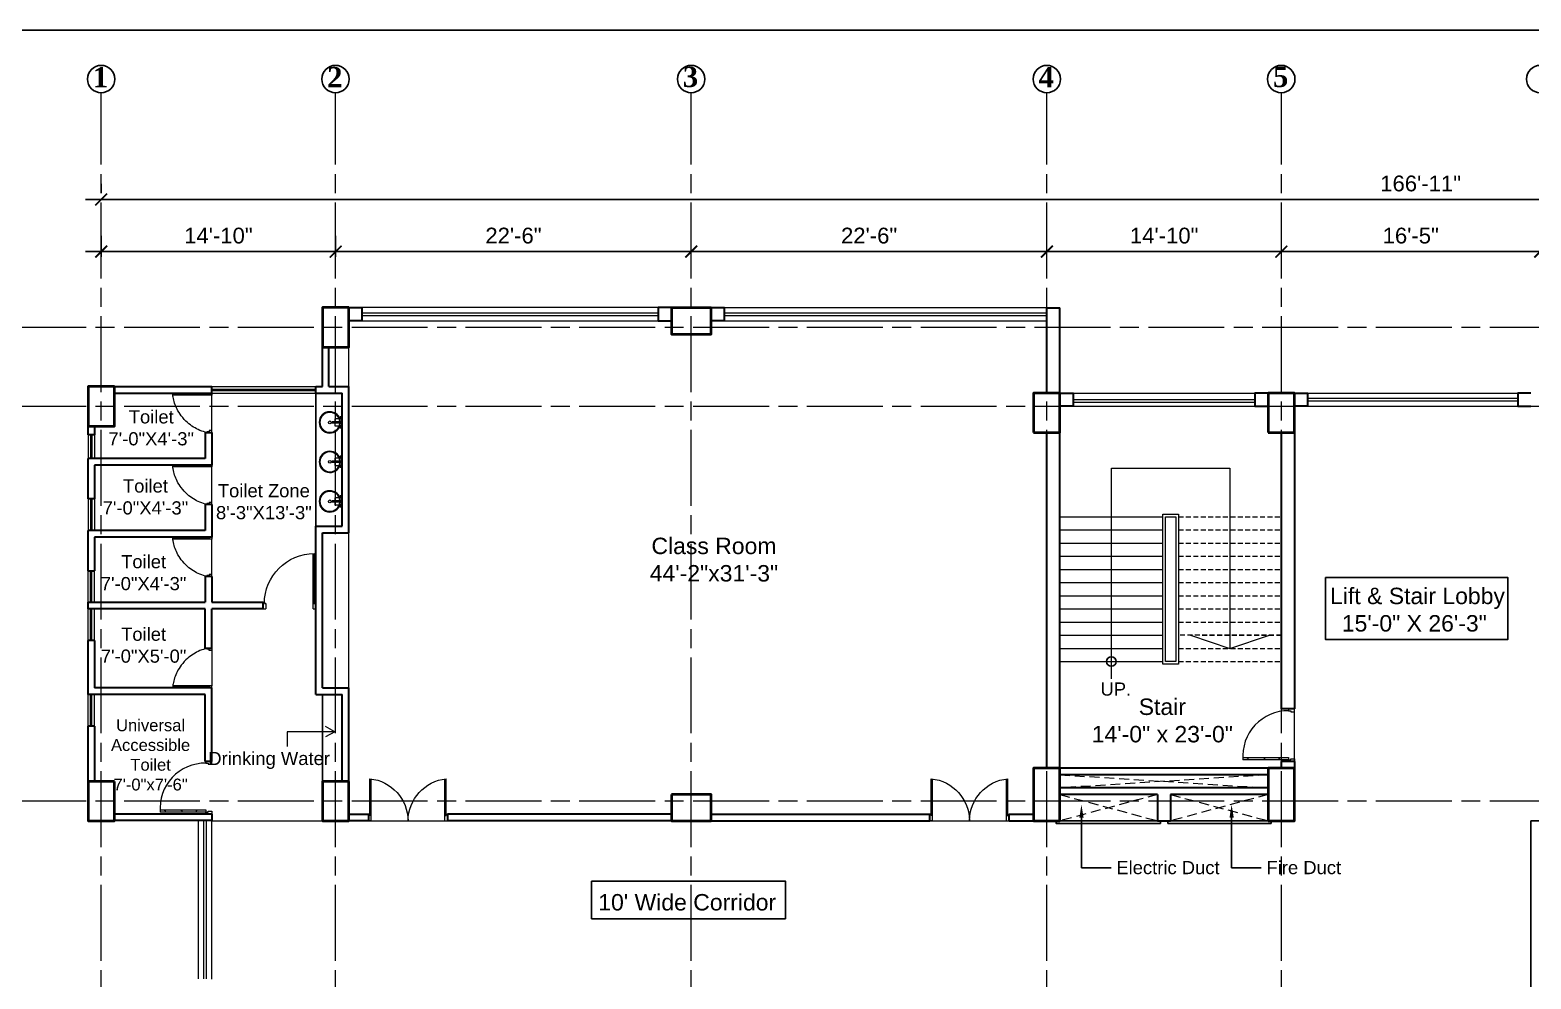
# Model space of a CAD drawing. Header units: inches. Extents: x -12 to 20935469, y -1604 to 24729220.
# Drawn here: x 20904267 to 20905407, y 24715172 to 24715893 of the extents above; entities that cross this region are included whole.
import ezdxf
from ezdxf import colors
from ezdxf.entities.mleader import LeaderData, LeaderLine
from ezdxf.math import Vec2, Vec3

# ---------------------------------------------------------------- set-up
doc = ezdxf.new("R2010")
doc.units = ezdxf.units.IN
doc.header["$LTSCALE"] = 0.03
doc.header["$MEASUREMENT"] = 0
doc.header["$PDMODE"] = 32
doc.header["$PDSIZE"] = 15
doc.linetypes.add('ACAD_ISO08W100', pattern=[36, 24, -3, 6, -3])
doc.linetypes.add('DASHED2', pattern=[0.375, 0.25, -0.125])
for name, color, linetype, lineweight in [('column', 1, 'Continuous', 40), ('Dim Line', 252, 'Continuous', 13), ('Door', 7, 'Continuous', 18), ('Dot', 253, 'Continuous', 0), ('Gas', 21, 'Continuous', 5), ('Glass Line', 252, 'Continuous', 9), ('Grid Line', 252, 'Continuous', 18), ('Hatch', 253, 'Continuous', 15), ('Main Wall', 7, 'Continuous', 30), ('RAIL', 23, 'Continuous', 13), ('STAIR', 46, 'Continuous', 15), ('TOILET FIXTURE', 142, 'Continuous', 5), ('wind.', 150, 'Continuous', 20)]:
    doc.layers.add(name, color=color, linetype=linetype, lineweight=lineweight)
doc.layers.add('FUR', color=251, linetype='Continuous')
doc.layers.add('TEXT', color=7, linetype='Continuous')
doc.styles.add('2', font='swisscl.ttf')
doc.styles.add('RomanS', font='arial.ttf', dxfattribs={"height": 12})
doc.styles.get("Standard").update_dxf_attribs({"font": 'timesbd.ttf'})
doc.dimstyles.new('Aec_Arch_I', dxfattribs={"dimscale": 96, "dimtxt": 12, "dimasz": 0.09375, "dimexe": 0.125, "dimexo": 0.125, "dimgap": 0.0625, "dimtad": 1, "dimdec": 0, "dimzin": 3, "dimdsep": 46, "dimlunit": 4, "dimtxsty": 'RomanS', "dimblk1": 'ARCHTICK', "dimblk2": 'ARCHTICK', "dimsah": 1, "dimcen": 0.09375, "dimdle": 0.125, "dimadec": 0, "dimazin": 0, "dimtfac": 0.75, "dimtdec": 0, "dimtmove": 2, "dimatfit": 3, "dimldrblk": 'ARCHTICK', "dimfxl": 1, "dimfrac": 1, "dimtolj": 1, "dimtzin": 0, "dimarcsym": 0})

# ---------------------------------------------------------------- blocks, each defined once
blk = doc.blocks.new('_ArchTick')
at = {"color": 0, "linetype": 'ByBlock', "lineweight": 35, "const_width": 0.15}
blk.add_lwpolyline([(-0.5, -0.5), (0.5, 0.5)], dxfattribs=at)
blk = doc.blocks.new('*D14')
at = {"layer": 'Defpoints', "color": 0, "transparency": 16777216}
for p in [(20831126.3, 24724578.2), (20830948.3, 24724562.3), (20831126.3, 24724562.3)]:
    blk.add_point(p, dxfattribs=at)
at = {"layer": 'Dim Line', "color": 0, "lineweight": -2, "transparency": 16777216}
for p, q in [((20830948.3, 24724574.3), (20830948.3, 24724590.2)), ((20831126.3, 24724574.3), (20831126.3, 24724590.2)), ((20830936.3, 24724578.2), (20831138.3, 24724578.2))]:
    blk.add_line(p, q, dxfattribs=at)
at = {"layer": 'Dim Line', "color": 0, "lineweight": -2, "transparency": 16777216, "xscale": 9, "yscale": 9, "zscale": 9, "rotation": 180}
blk.add_blockref('_ArchTick', (20830948.3, 24724578.2), dxfattribs=at)
at = {"layer": 'Dim Line', "color": 0, "lineweight": -2, "transparency": 16777216, "xscale": 9, "yscale": 9, "zscale": 9}
blk.add_blockref('_ArchTick', (20831126.3, 24724578.2), dxfattribs=at)
at = {"layer": 'Dim Line', "color": 0, "transparency": 16777216, "insert": (20831037.3, 24724590.3), "char_height": 12, "attachment_point": 5, "style": 'RomanS'}
blk.add_mtext('\\A1;14\'-10"', dxfattribs=at)
blk = doc.blocks.new('*D7')
at = {"layer": 'Defpoints', "color": 0, "transparency": 16777216}
for p in [(20831396.3, 24724578.2), (20831396.3, 24724578.2), (20831126.3, 24724562.3)]:
    blk.add_point(p, dxfattribs=at)
at = {"layer": 'Dim Line', "color": 0, "lineweight": -2, "transparency": 16777216}
for p, q in [((20831126.3, 24724574.3), (20831126.3, 24724590.2)), ((20831114.3, 24724578.2), (20831408.3, 24724578.2))]:
    blk.add_line(p, q, dxfattribs=at)
at = {"layer": 'Dim Line', "color": 0, "lineweight": -2, "transparency": 16777216, "xscale": 9, "yscale": 9, "zscale": 9, "rotation": 180}
blk.add_blockref('_ArchTick', (20831126.3, 24724578.2), dxfattribs=at)
at = {"layer": 'Dim Line', "color": 0, "lineweight": -2, "transparency": 16777216, "xscale": 9, "yscale": 9, "zscale": 9}
blk.add_blockref('_ArchTick', (20831396.3, 24724578.2), dxfattribs=at)
at = {"layer": 'Dim Line', "color": 0, "transparency": 16777216, "insert": (20831261.3, 24724590.3), "char_height": 12, "attachment_point": 5, "style": 'RomanS'}
blk.add_mtext('\\A1;22\'-6"', dxfattribs=at)
blk = doc.blocks.new('*D8')
at = {"layer": 'Defpoints', "color": 0, "transparency": 16777216}
for p in [(20831396.3, 24724578.2), (20831666.3, 24724578.2), (20831666.3, 24724578.2)]:
    blk.add_point(p, dxfattribs=at)
at = {"layer": 'Dim Line', "color": 0, "lineweight": -2, "transparency": 16777216}
blk.add_line((20831384.3, 24724578.2), (20831678.3, 24724578.2), dxfattribs=at)
at = {"layer": 'Dim Line', "color": 0, "lineweight": -2, "transparency": 16777216, "xscale": 9, "yscale": 9, "zscale": 9, "rotation": 180}
blk.add_blockref('_ArchTick', (20831396.3, 24724578.2), dxfattribs=at)
at = {"layer": 'Dim Line', "color": 0, "lineweight": -2, "transparency": 16777216, "xscale": 9, "yscale": 9, "zscale": 9}
blk.add_blockref('_ArchTick', (20831666.3, 24724578.2), dxfattribs=at)
at = {"layer": 'Dim Line', "color": 0, "transparency": 16777216, "insert": (20831531.3, 24724590.3), "char_height": 12, "attachment_point": 5, "style": 'RomanS'}
blk.add_mtext('\\A1;22\'-6"', dxfattribs=at)
blk = doc.blocks.new('*D9')
at = {"layer": 'Defpoints', "color": 0, "transparency": 16777216}
for p in [(20831666.3, 24724578.2), (20831844.3, 24724578.2), (20831844.3, 24724578.2)]:
    blk.add_point(p, dxfattribs=at)
at = {"layer": 'Dim Line', "color": 0, "lineweight": -2, "transparency": 16777216}
blk.add_line((20831654.3, 24724578.2), (20831856.3, 24724578.2), dxfattribs=at)
at = {"layer": 'Dim Line', "color": 0, "lineweight": -2, "transparency": 16777216, "xscale": 9, "yscale": 9, "zscale": 9, "rotation": 180}
blk.add_blockref('_ArchTick', (20831666.3, 24724578.2), dxfattribs=at)
at = {"layer": 'Dim Line', "color": 0, "lineweight": -2, "transparency": 16777216, "xscale": 9, "yscale": 9, "zscale": 9}
blk.add_blockref('_ArchTick', (20831844.3, 24724578.2), dxfattribs=at)
at = {"layer": 'Dim Line', "color": 0, "transparency": 16777216, "insert": (20831755.3, 24724590.3), "char_height": 12, "attachment_point": 5, "style": 'RomanS'}
blk.add_mtext('\\A1;14\'-10"', dxfattribs=at)
blk = doc.blocks.new('*D21')
at = {"layer": 'Defpoints', "color": 0, "transparency": 16777216}
for p in [(20831844.3, 24724578.2), (20832040.8, 24724578.2), (20832040.8, 24724578.2)]:
    blk.add_point(p, dxfattribs=at)
at = {"layer": 'Dim Line', "color": 0, "lineweight": -2, "transparency": 16777216}
for p, q in [((20831832.3, 24724578.2), (20832052.8, 24724578.2)), ((20831844.3, 24724566.2), (20831844.3, 24724566.2)), ((20832040.8, 24724566.2), (20832040.8, 24724566.2))]:
    blk.add_line(p, q, dxfattribs=at)
at = {"layer": 'Dim Line', "color": 0, "lineweight": -2, "transparency": 16777216, "xscale": 9, "yscale": 9, "zscale": 9, "rotation": 180}
blk.add_blockref('_ArchTick', (20831844.3, 24724578.2), dxfattribs=at)
at = {"layer": 'Dim Line', "color": 0, "lineweight": -2, "transparency": 16777216, "xscale": 9, "yscale": 9, "zscale": 9}
blk.add_blockref('_ArchTick', (20832040.8, 24724578.2), dxfattribs=at)
at = {"layer": 'Dim Line', "color": 0, "transparency": 16777216, "insert": (20831942.5, 24724590.3), "char_height": 12, "attachment_point": 5, "style": 'RomanS'}
blk.add_mtext('\\A1;16\'-5"', dxfattribs=at)
blk = doc.blocks.new('*D22')
at = {"layer": 'Defpoints', "color": 0, "transparency": 16777216}
for p in [(20832040.8, 24724578.2), (20832166.8, 24724578.2), (20832166.8, 24724578.2)]:
    blk.add_point(p, dxfattribs=at)
at = {"layer": 'Dim Line', "color": 0, "lineweight": -2, "transparency": 16777216}
for p, q in [((20832028.8, 24724578.2), (20832178.8, 24724578.2)), ((20832040.8, 24724566.2), (20832040.8, 24724566.2)), ((20832166.8, 24724566.2), (20832166.8, 24724566.2))]:
    blk.add_line(p, q, dxfattribs=at)
at = {"layer": 'Dim Line', "color": 0, "lineweight": -2, "transparency": 16777216, "xscale": 9, "yscale": 9, "zscale": 9, "rotation": 180}
blk.add_blockref('_ArchTick', (20832040.8, 24724578.2), dxfattribs=at)
at = {"layer": 'Dim Line', "color": 0, "lineweight": -2, "transparency": 16777216, "xscale": 9, "yscale": 9, "zscale": 9}
blk.add_blockref('_ArchTick', (20832166.8, 24724578.2), dxfattribs=at)
at = {"layer": 'Dim Line', "color": 0, "transparency": 16777216, "insert": (20832103.8, 24724590.3), "char_height": 12, "attachment_point": 5, "style": 'RomanS'}
blk.add_mtext('\\A1;10\'-6"', dxfattribs=at)
blk = doc.blocks.new('*D13')
at = {"layer": 'Defpoints', "color": 0, "transparency": 16777216}
for p in [(20832951.8, 24724617.8), (20830948.3, 24724610.7), (20832951.8, 24724610.7)]:
    blk.add_point(p, dxfattribs=at)
at = {"layer": 'Dim Line', "color": 0, "lineweight": -2, "transparency": 16777216}
for p, q in [((20830948.3, 24724622.7), (20830948.3, 24724629.8)), ((20832951.8, 24724622.7), (20832951.8, 24724629.8)), ((20830936.3, 24724617.8), (20832963.8, 24724617.8))]:
    blk.add_line(p, q, dxfattribs=at)
at = {"layer": 'Dim Line', "color": 0, "lineweight": -2, "transparency": 16777216, "xscale": 9, "yscale": 9, "zscale": 9, "rotation": 180}
blk.add_blockref('_ArchTick', (20830948.3, 24724617.8), dxfattribs=at)
at = {"layer": 'Dim Line', "color": 0, "lineweight": -2, "transparency": 16777216, "xscale": 9, "yscale": 9, "zscale": 9}
blk.add_blockref('_ArchTick', (20832951.8, 24724617.8), dxfattribs=at)
at = {"layer": 'Dim Line', "color": 0, "transparency": 16777216, "insert": (20831950, 24724629.9), "char_height": 12, "attachment_point": 5, "style": 'RomanS'}
blk.add_mtext('\\A1;166\'-11"', dxfattribs=at)
blk = doc.blocks.new('A$C36295410')
at = {"layer": 'Door'}
for p, q in [((1, 4), (1, 32)), ((2, 0), (2, 32)), ((58, 0), (58, 32)), ((59, 4), (59, 32)), ((1, 5), (0, 5)), ((2, 4), (1, 4)), ((58, 4), (59, 4)), ((59, 5), (60, 5)), ((2, 0), (0, 0)), ((58, 0), (60, 0))]:
    blk.add_line(p, q, dxfattribs=at)
for centre, start, end in [((-2.5, -0.3), 0.5906, 83.7783), ((62.5, -0.3), 96.2217, 179.4094)]:
    blk.add_arc(centre, 32.5, start, end, dxfattribs=at)
blk = doc.blocks.new('Door_45')
at = {"layer": 'Door'}
for p, q in [((1.5, 5), (1.5, 44)), ((1.5, 40), (2.2, 40)), ((2.2, 40), (2.2, 39.5)), ((2.2, 39.5), (2.7, 39.5)), ((2.7, 39.5), (2.7, 40)), ((2.7, 40), (3.5, 40)), ((3.5, 44), (3.5, 5)), ((1.5, 25.8), (2.2, 25.8)), ((2.2, 25.8), (2.2, 25.3)), ((2.7, 25.8), (3.5, 25.8)), ((2.7, 25.3), (2.7, 25.8)), ((2.2, 25.3), (2.7, 25.3)), ((2.2, 12.6), (2.2, 13.1)), ((2.2, 13.1), (2.7, 13.1)), ((2.7, 13.1), (2.7, 12.6)), ((0, 0), (0, 5)), ((0, 5), (1.5, 5)), ((1.5, 12.6), (2.2, 12.6)), ((3.5, 5), (1.5, 5)), ((1.5, 5), (1.5, 3)), ((1.5, 3), (2.5, 3)), ((2.5, 3), (2.5, 0)), ((2.7, 12.6), (3.5, 12.6)), ((42.5, 3), (42.5, 0)), ((43.5, 3), (42.5, 3)), ((45, 5), (43.5, 5)), ((43.5, 5), (43.5, 3)), ((45, 0), (45, 5)), ((2.5, 0), (0, 0)), ((42.5, 0), (45, 0))]:
    blk.add_line(p, q, dxfattribs=at)
blk.add_arc((4.7, 5.3), 38.8, 359.6233, 94.6685, dxfattribs=at)
blk = doc.blocks.new('sssss-flat-876')
at = {"layer": 'Door', "linetype": 'Continuous', "ltscale": 3}
blk.add_line((3666.5, 84027.2), (3666.5, 84055.7), dxfattribs=at)
at = {"layer": 'Door', "linetype": 'Continuous', "ltscale": 3, "extrusion": (-7.21527e-09, -3.35624e-18, 1), "elevation": 0}
for points in [[(3666.5, 84057.2), (3666.5, 84055.7), (3668.4, 84055.7), (3668.4, 84056.5), (3670.2, 84056.5), (3670.2, 84057.2)], [(3668.4, 84055.7), (3696.2, 84055.7), (3696.2, 84056.5), (3668.4, 84056.5)]]:
    blk.add_lwpolyline(points, close=True, dxfattribs=at)
at = {"layer": 'Door', "linetype": 'Continuous', "ltscale": 3, "flags": 128}
blk.add_lwpolyline([(3670.2, 84027.2, 0.04096), (3675.5, 84028.9, 0.082496), (3684.9, 84034.8, 0.052187), (3689.7, 84040, 0.043988), (3692.9, 84045, 0.036571), (3694.8, 84049.6, 0.034751), (3695.9, 84054.2, 0.011435), (3696.2, 84055.7)], format="xyb", dxfattribs=at)
at = {"layer": 'Door', "linetype": 'Continuous', "ltscale": 3}
blk.add_lwpolyline([(3666.5, 84027.2), (3666.5, 84028.7), (3668.4, 84028.7), (3668.4, 84027.9), (3670.2, 84027.9), (3670.2, 84027.2)], close=True, dxfattribs=at)
blk = doc.blocks.new('7-flat-72')
at = {"layer": 'Glass Line', "color": 8, "ltscale": 20}
for p, q in [((-64476.6, 376959.4), (-64476.6, 376966.6)), ((-64475.5, 376966.6), (-64476.6, 376966.6)), ((-64475.5, 376959.4), (-64475.5, 376966.6)), ((-64478.7, 376960.5), (-64480.3, 376960.5)), ((-64480.3, 376959.5), (-64480.3, 376960.5)), ((-64480.3, 376959.5), (-64480.3, 376960.5)), ((-64478.7, 376959.5), (-64480.3, 376959.5)), ((-64480.3, 376959.1), (-64480.3, 376959.4)), ((-64478.7, 376959.4), (-64480.3, 376959.4)), ((-64478.7, 376959.1), (-64480.3, 376959.1)), ((-64480.2, 376959.4), (-64480.2, 376959.5)), ((-64480.1, 376959.5), (-64480.1, 376960.5)), ((-64479.9, 376959.5), (-64479.9, 376960.5)), ((-64479.5, 376959.5), (-64479.5, 376960.5)), ((-64479.1, 376959.5), (-64479.1, 376960.5)), ((-64478.9, 376959.5), (-64478.9, 376960.5)), ((-64478.9, 376959.4), (-64478.9, 376959.5)), ((-64478.8, 376959.5), (-64478.8, 376960.5)), ((-64478.7, 376959.5), (-64478.7, 376960.5)), ((-64478.7, 376959.1), (-64478.7, 376959.4)), ((-64475.1, 376959.4), (-64476.9, 376959.4)), ((-64476.9, 376959.1), (-64476.9, 376959.4)), ((-64475.1, 376959.1), (-64476.9, 376959.1)), ((-64475.1, 376959.1), (-64475.1, 376959.4)), ((-64473.3, 376960.5), (-64471.7, 376960.5)), ((-64473.3, 376959.5), (-64473.3, 376960.5)), ((-64473.3, 376959.5), (-64473.3, 376960.5)), ((-64473.3, 376959.5), (-64471.7, 376959.5)), ((-64473.3, 376959.1), (-64473.3, 376959.4)), ((-64473.3, 376959.4), (-64471.7, 376959.4)), ((-64473.3, 376959.1), (-64471.7, 376959.1)), ((-64473.1, 376959.5), (-64473.1, 376960.5)), ((-64473.1, 376959.4), (-64473.1, 376959.5)), ((-64472.9, 376959.5), (-64472.9, 376960.5)), ((-64472.5, 376959.5), (-64472.5, 376960.5)), ((-64472.1, 376959.5), (-64472.1, 376960.5)), ((-64471.9, 376959.5), (-64471.9, 376960.5)), ((-64471.9, 376959.4), (-64471.9, 376959.5)), ((-64471.8, 376959.5), (-64471.8, 376960.5)), ((-64471.7, 376959.5), (-64471.7, 376960.5)), ((-64471.7, 376959.1), (-64471.7, 376959.4))]:
    blk.add_line(p, q, dxfattribs=at)
blk.add_circle((-64476, 376968.4, 0), 1.08, dxfattribs=at)
for radius, start, end in [(8.1, 273.8334, 266.1883), (7.55, 274.115, 265.9068)]:
    blk.add_arc((-64476, 376968.4, 0), radius, start, end, dxfattribs=at)
blk = doc.blocks.new('SFSFSFS-flat-72')
at = {"layer": 'TOILET FIXTURE', "ltscale": 0.2}
blk.add_lwpolyline([(-3918.5, -3608.1), (-3918.5, -3602.7), (-3923.9, -3602.7), (-3923.9, -3608.1)], close=True, dxfattribs=at)
at = {"layer": 'TOILET FIXTURE', "ltscale": 20}
blk.add_blockref('7-flat-72', (60554.8, -380567.2), dxfattribs=at)
blk = doc.blocks.new('$D40')
at = {"layer": 'Door'}
for p, q in [((1, 4), (1, 42)), ((2, 0), (2, 42)), ((1, 5), (0, 5)), ((2, 0), (0, 0)), ((2, 4), (1, 4)), ((39, 4), (38, 4)), ((38, 4), (38, 0)), ((40, 0), (38, 0)), ((40, 5), (39, 5)), ((39, 5), (39, 4))]:
    blk.add_line(p, q, dxfattribs=at)
blk.add_arc((1, 4), 38, 0, 90, dxfattribs=at)
blk = doc.blocks.new('fff')
at = {"layer": 'Grid Line', "color": 252, "linetype": 'ACAD_ISO08W100', "lineweight": 9, "ltscale": 80, "true_color": 0x939598}
for p, q in [((20830948.3, 24723521.1), (20830948.3, 24724698.8)), ((20831126.3, 24723521.1), (20831126.3, 24724698.8)), ((20831396.3, 24723521.1), (20831396.3, 24724698.8)), ((20831666.3, 24723521.1), (20831666.3, 24724698.8)), ((20831844.3, 24723521.1), (20831844.3, 24724698.8)), ((20833096.9, 24724520.6), (20830726.1, 24724520.6)), ((20833096.9, 24724460.6), (20830726.1, 24724460.6)), ((20833096.9, 24724160.7), (20830726.1, 24724160.7))]:
    blk.add_line(p, q, dxfattribs=at)
at = {"layer": 'Dim Line'}
for base, p1, p2, picture, middle in [((20832951.7523, 24724617.8128), (20830948.3088, 24724610.7482), (20832951.7523, 24724610.7482), '*D13', (20831950.0306, 24724629.9397)), ((20831126.3, 24724578.2), (20830948.3, 24724562.3), (20831126.3, 24724562.3), '*D14', (20831037.3, 24724590.3)), ((20831396.3, 24724578.2), (20831126.3, 24724562.3), (20831396.3, 24724578.2), '*D7', (20831261.3, 24724590.3)), ((20831666.3, 24724578.2), (20831396.3, 24724578.2), (20831666.3, 24724578.2), '*D8', (20831531.3, 24724590.3)), ((20831844.3, 24724578.2), (20831666.3, 24724578.2), (20831844.3, 24724578.2), '*D9', (20831755.3, 24724590.3)), ((20832040.7792, 24724578.1666), (20831844.25, 24724578.1666), (20832040.7792, 24724578.1666), '*D21', (20831942.5146, 24724590.2934)), ((20832166.8, 24724578.2), (20832040.8, 24724578.2), (20832166.8, 24724578.2), '*D22', (20832103.8, 24724590.3))]:
    dim = blk.add_linear_dim(base=base, p1=p1, p2=p2, dimstyle='Aec_Arch_I', dxfattribs=at)
    dim.commit()
    dim.dimension.update_dxf_attribs({"geometry": picture, "text_midpoint": middle})

msp = doc.modelspace()

# ---------------------------------------------------------------- linework, layer by layer
for p, q in [((20904484.3, 24715515.7), (20904484.3, 24715616.7)), ((20904489.3, 24715321.8), (20904489.3, 24715387.8)), ((20904400.3, 24715297), (20904405.3, 24715297))]:
    msp.add_line(p, q)
msp.add_lwpolyline([(20906156.8, 24715681.7), (20906156.9, 24714781.6), (20905406.9, 24714781.6), (20905406.8, 24715291.8), (20905546.9, 24715291.8), (20905546.9, 24715675.7)])
for points in [[(20905250.8, 24715476.6), (20905389.3, 24715476.6), (20905389.3, 24715429.6), (20905250.8, 24715429.6)], [(20905046.3, 24715291.8), (20905125.6, 24715291.8), (20905125.6, 24715289.8), (20905046.3, 24715289.8)], [(20905131.3, 24715291.8), (20905209.6, 24715291.8), (20905209.6, 24715289.8), (20905131.3, 24715289.8)], [(20904693.7, 24715246), (20904840.8, 24715246), (20904840.8, 24715217.4), (20904693.7, 24715217.4)]]:
    msp.add_lwpolyline(points, close=True)
msp.add_circle((20905088.3, 24715412.8), 3.61)
at = {"layer": 'column', "lineweight": 40, "ltscale": 20}
for points in [[(20904509.3, 24715681.7), (20904489.3, 24715681.7), (20904489.3, 24715651.7), (20904509.3, 24715651.7)], [(20904754.4, 24715681.6), (20904754.4, 24715661.6), (20904784.4, 24715661.6), (20904784.4, 24715681.6)], [(20904331.4, 24715621.7), (20904311.4, 24715621.7), (20904311.4, 24715591.7), (20904331.4, 24715591.7)], [(20905029.3, 24715586.8), (20905049.3, 24715586.8), (20905049.3, 24715616.8), (20905029.3, 24715616.8)], [(20905207.3, 24715586.8), (20905227.3, 24715586.8), (20905227.3, 24715616.8), (20905207.3, 24715616.8)], [(20905029.3, 24715291.8), (20905049.3, 24715291.8), (20905049.3, 24715331.8), (20905029.3, 24715331.8)], [(20905207.3, 24715291.8), (20905227.3, 24715291.8), (20905227.3, 24715331.8), (20905207.3, 24715331.8)], [(20904331.4, 24715321.8), (20904311.4, 24715321.8), (20904311.4, 24715291.8), (20904331.4, 24715291.8)], [(20904509.3, 24715321.8), (20904489.3, 24715321.8), (20904489.3, 24715291.8), (20904509.3, 24715291.8)], [(20904754.4, 24715311.8), (20904754.4, 24715291.8), (20904784.4, 24715291.8), (20904784.4, 24715311.8)]]:
    msp.add_lwpolyline(points, close=True, dxfattribs=at)
at = {"layer": 'Defpoints'}
msp.add_lwpolyline([(20904066.8, 24715892.5), (20906505.7, 24715892.5), (20906505.7, 24714434), (20904066.8, 24714434)], close=True, dxfattribs=at)
at = {"layer": 'Dot', "linetype": 'DASHED2', "lineweight": 0, "ltscale": 1000}
for p, q in [((20905049.3, 24715326.8), (20905207.3, 24715316.8)), ((20905207.3, 24715326.8), (20905049.3, 24715316.8)), ((20905123.3, 24715311.8), (20905049.3, 24715291.8)), ((20905049.3, 24715311.8), (20905123.3, 24715291.8)), ((20905133.3, 24715311.8), (20905207.3, 24715291.8)), ((20905207.3, 24715311.8), (20905133.3, 24715291.8))]:
    msp.add_line(p, q, dxfattribs=at)
at = {"layer": 'Gas', "color": 0, "lineweight": 5}
for points in [[(20905139.3, 24715410.8), (20905127.3, 24715410.8), (20905127.3, 24715524.8), (20905139.3, 24715524.8)], [(20905137.3, 24715412.8), (20905129.3, 24715412.8), (20905129.3, 24715522.8), (20905137.3, 24715522.8)]]:
    msp.add_lwpolyline(points, close=True, dxfattribs=at)
at = {"layer": 'Hatch', "lineweight": 5}
for p, q in [((20904509.3, 24715621.7), (20904509.3, 24715651.7)), ((20904509.3, 24715392.8), (20904509.3, 24715510.7))]:
    msp.add_line(p, q, dxfattribs=at)
at = {"layer": 'Hatch'}
for p, q in [((20905227.3, 24715291.9), (20905227.3, 24715606.8)), ((20904405.4, 24715291.9), (20905227.3, 24715291.9)), ((20905406.8, 24715291.8), (20906240.8, 24715291.8))]:
    msp.add_line(p, q, dxfattribs=at)
at = {"layer": 'Main Wall', "lineweight": 30}
for p, q in [((20905039.3, 24715681.6), (20905049.3, 24715681.6)), ((20905039.3, 24715616.8), (20905039.3, 24715681.6)), ((20905049.3, 24715616.8), (20905049.3, 24715681.6)), ((20904489.3, 24715621.7), (20904489.3, 24715651.7)), ((20904494.3, 24715621.7), (20904494.3, 24715651.7)), ((20905039.3, 24715635.7), (20905039.4, 24715635.7)), ((20905039.3, 24715629.7), (20905039.4, 24715629.7)), ((20904331.4, 24715621.7), (20904405.3, 24715621.7)), ((20904331.4, 24715616.7), (20904405.3, 24715616.7)), ((20904405.3, 24715616.7), (20904405.3, 24715621.7)), ((20904484.3, 24715621.7), (20904489.3, 24715621.7)), ((20904484.3, 24715616.7), (20904484.3, 24715621.7)), ((20904484.3, 24715616.7), (20904504.3, 24715616.7)), ((20904494.3, 24715621.7), (20904509.3, 24715621.7)), ((20904504.3, 24715515.7), (20904504.3, 24715616.7)), ((20904509.3, 24715510.7), (20904509.3, 24715621.7)), ((20905049.3, 24715331.8), (20905049.3, 24715606.8)), ((20904311.4, 24715585.1), (20904311.4, 24715591.7)), ((20904400.3, 24715586.7), (20904405.3, 24715586.7)), ((20904400.3, 24715586.7), (20904400.3, 24715567.1)), ((20905039.3, 24715331.8), (20905039.3, 24715586.8)), ((20905217.3, 24715586.8), (20905217.3, 24715376.8)), ((20905227.3, 24715586.8), (20905227.3, 24715376.8)), ((20904400.3, 24715567.1), (20904311.4, 24715567.1)), ((20904311.4, 24715536.4), (20904311.4, 24715567.1)), ((20904405.3, 24715562.1), (20904316.4, 24715562.1)), ((20904400.3, 24715532.1), (20904400.3, 24715512.4)), ((20904405.3, 24715532.1), (20904400.3, 24715532.1)), ((20904400.3, 24715512.4), (20904311.4, 24715512.4)), ((20904311.4, 24715481.8), (20904311.4, 24715512.4)), ((20904484.3, 24715457.8), (20904484.3, 24715515.7)), ((20904484.3, 24715515.7), (20904504.3, 24715515.7)), ((20904405.3, 24715507.4), (20904316.4, 24715507.4)), ((20904316.4, 24715507.4), (20904316.4, 24715481.8)), ((20904489.3, 24715392.8), (20904489.3, 24715510.7)), ((20904489.3, 24715510.7), (20904509.3, 24715510.7)), ((20904311.4, 24715481.8), (20904316.4, 24715481.8)), ((20904405.3, 24715477.4), (20904400.3, 24715477.4)), ((20904311.4, 24715457.8), (20904400.3, 24715457.8)), ((20904311.4, 24715452.8), (20904311.4, 24715457.8)), ((20904444.3, 24715452.8), (20904444.3, 24715457.8)), ((20904484.3, 24715387.8), (20904484.3, 24715457.8)), ((20904400.3, 24715452.8), (20904311.4, 24715452.8)), ((20904400.3, 24715422.8), (20904400.3, 24715452.8)), ((20904405.3, 24715422.8), (20904405.3, 24715452.8)), ((20904444.3, 24715452.8), (20904405.3, 24715452.8)), ((20904316.4, 24715428.8), (20904311.4, 24715428.8)), ((20904311.4, 24715387.8), (20904311.4, 24715428.8)), ((20904316.4, 24715428.8), (20904316.4, 24715392.8)), ((20904405.3, 24715422.8), (20904400.3, 24715422.8)), ((20904400.3, 24715387.8), (20904311.4, 24715387.8)), ((20904405.3, 24715392.8), (20904316.4, 24715392.8)), ((20904400.3, 24715337), (20904400.3, 24715387.8)), ((20904405.3, 24715337), (20904405.3, 24715392.8)), ((20904484.3, 24715387.8), (20904504.3, 24715387.8)), ((20904489.3, 24715392.8), (20904509.3, 24715392.8)), ((20904504.3, 24715321.8), (20904504.3, 24715387.8)), ((20904509.3, 24715321.8), (20904509.3, 24715392.8)), ((20905227.3, 24715376.8), (20905217.3, 24715376.8)), ((20904311.4, 24715321.8), (20904311.4, 24715363.8)), ((20904316.4, 24715363.8), (20904311.4, 24715363.8)), ((20904316.4, 24715363.8), (20904316.4, 24715321.8)), ((20904405.3, 24715337), (20904400.3, 24715337)), ((20905207.3, 24715331.8), (20905049.3, 24715331.8)), ((20905217.3, 24715336.8), (20905217.3, 24715331.8)), ((20905227.3, 24715336.8), (20905217.3, 24715336.8)), ((20905227.3, 24715336.8), (20905227.3, 24715331.8)), ((20905207.3, 24715326.8), (20905049.3, 24715326.8)), ((20905207.3, 24715316.8), (20905049.3, 24715316.8)), ((20905123.3, 24715311.8), (20905049.3, 24715311.8)), ((20905123.3, 24715311.8), (20905123.3, 24715291.8)), ((20905207.3, 24715311.8), (20905133.3, 24715311.8)), ((20905133.3, 24715311.8), (20905133.3, 24715291.8)), ((20904405.3, 24715297), (20904331.4, 24715297)), ((20904405.3, 24715297), (20904405.3, 24715292)), ((20904509.4, 24715296.8), (20904524.4, 24715296.8)), ((20904524.4, 24715296.8), (20904524.4, 24715291.8)), ((20904754.4, 24715296.8), (20904584.4, 24715296.8)), ((20904584.4, 24715296.8), (20904584.4, 24715291.8)), ((20904784.4, 24715296.8), (20904950.6, 24715296.8)), ((20904950.6, 24715291.8), (20904950.6, 24715296.8)), ((20905010.6, 24715291.8), (20905010.6, 24715296.8)), ((20905010.6, 24715296.8), (20905029.4, 24715296.8)), ((20904405.3, 24715292), (20904331.4, 24715292)), ((20904524.4, 24715291.8), (20904509.4, 24715291.8)), ((20904754.4, 24715291.8), (20904584.4, 24715291.8)), ((20904779.4, 24715291.8), (20904950.6, 24715291.8)), ((20905010.6, 24715291.8), (20905029.3, 24715291.8)), ((20905123.3, 24715291.8), (20905133.3, 24715291.8))]:
    msp.add_line(p, q, dxfattribs=at)
for points in [[(20904509.3, 24715681.7), (20904519.3, 24715681.7), (20904519.3, 24715671.6), (20904509.3, 24715671.6)], [(20904754.3, 24715681.7), (20904744.3, 24715681.7), (20904744.3, 24715671.6), (20904754.3, 24715671.6)], [(20904784.3, 24715681.7), (20904794.3, 24715681.7), (20904794.3, 24715671.6), (20904784.3, 24715671.6)], [(20905049.3, 24715616.8), (20905059.3, 24715616.8), (20905059.3, 24715606.8), (20905049.3, 24715606.8)], [(20905207.3, 24715616.8), (20905197.3, 24715616.8), (20905197.3, 24715606.8), (20905207.3, 24715606.8)], [(20905227.3, 24715616.8), (20905237.3, 24715616.8), (20905237.3, 24715606.8), (20905227.3, 24715606.8)], [(20905406.8, 24715616.8), (20905396.8, 24715616.8), (20905396.8, 24715606.8), (20905406.8, 24715606.8)], [(20904316.4, 24715585.1), (20904311.4, 24715585.1)], [(20904316.4, 24715591.7), (20904316.4, 24715585.1)], [(20904405.3, 24715586.7), (20904405.3, 24715562.1)], [(20904316.4, 24715562.1), (20904316.4, 24715536.4)], [(20904316.4, 24715536.4), (20904311.4, 24715536.4)], [(20904405.3, 24715532.1), (20904405.3, 24715507.4)], [(20904400.3, 24715477.4), (20904400.3, 24715457.8)], [(20904405.3, 24715477.4), (20904405.3, 24715457.8)], [(20904405.3, 24715457.8), (20904444.3, 24715457.8)]]:
    msp.add_lwpolyline(points, dxfattribs=at)
at = {"layer": 'RAIL', "lineweight": 9}
for p, q in [((20905088.3, 24715399.7), (20905088.3, 24715559.8)), ((20905088.3, 24715559.8), (20905178.3, 24715559.8)), ((20905178.3, 24715559.8), (20905178.3, 24715422.8)), ((20905148.3, 24715432.8), (20905178.3, 24715422.8)), ((20905178.3, 24715422.8), (20905208.3, 24715432.8))]:
    msp.add_line(p, q, dxfattribs=at)
at = {"layer": 'STAIR', "color": 32, "lineweight": 5}
for p, q in [((20905049.3, 24715522.8), (20905127.3, 24715522.8)), ((20905049.3, 24715512.8), (20905127.3, 24715512.8)), ((20905049.3, 24715502.8), (20905127.3, 24715502.8)), ((20905049.3, 24715492.8), (20905127.3, 24715492.8)), ((20905049.3, 24715482.8), (20905127.3, 24715482.8)), ((20905049.3, 24715472.8), (20905127.3, 24715472.8)), ((20905049.3, 24715462.8), (20905127.3, 24715462.8)), ((20905049.3, 24715452.8), (20905127.3, 24715452.8)), ((20905049.3, 24715442.8), (20905127.3, 24715442.8)), ((20905049.3, 24715432.8), (20905127.3, 24715432.8)), ((20905049.3, 24715422.8), (20905127.3, 24715422.8)), ((20905049.3, 24715412.8), (20905127.3, 24715412.8))]:
    msp.add_line(p, q, dxfattribs=at)
at = {"layer": 'STAIR', "color": 32, "linetype": 'DASHED2', "lineweight": 5, "ltscale": 500}
for p, q in [((20905139.3, 24715522.8), (20905217.3, 24715522.8)), ((20905139.3, 24715512.8), (20905217.3, 24715512.8)), ((20905139.3, 24715502.8), (20905217.3, 24715502.8)), ((20905139.3, 24715492.8), (20905217.3, 24715492.8)), ((20905139.3, 24715482.8), (20905217.3, 24715482.8)), ((20905139.3, 24715472.8), (20905217.3, 24715472.8)), ((20905139.3, 24715462.8), (20905217.3, 24715462.8)), ((20905139.3, 24715452.8), (20905217.3, 24715452.8)), ((20905139.3, 24715442.8), (20905217.3, 24715442.8)), ((20905217.3, 24715432.8), (20905139.3, 24715432.8)), ((20905157.3, 24715432.8), (20905217.3, 24715432.8)), ((20905139.3, 24715422.8), (20905217.3, 24715422.8)), ((20905139.3, 24715412.8), (20905217.3, 24715412.8))]:
    msp.add_line(p, q, dxfattribs=at)
at = {"layer": 'STAIR', "color": 253, "lineweight": 5}
for p, q in [((20904498.9, 24715359.5), (20904462.7, 24715359.5)), ((20904462.7, 24715359.5), (20904462.7, 24715348.3)), ((20904498.9, 24715359.5), (20904491.6, 24715363.5)), ((20904498.9, 24715359.5), (20904491.6, 24715355.5))]:
    msp.add_line(p, q, dxfattribs=at)
at = {"layer": 'TEXT'}
for centre in [(20904321.4, 24715855.3), (20904499.3, 24715855.3), (20904769.3, 24715855.3), (20905039.3, 24715855.3), (20905217.3, 24715855.3), (20905413.8, 24715855.3)]:
    msp.add_circle(centre, 10.4, dxfattribs=at)
at = {"layer": 'wind.', "lineweight": 5}
for p, q in [((20904744.3, 24715681.7), (20904519.3, 24715681.7)), ((20904519.3, 24715677.7), (20904744.3, 24715677.8)), ((20904519.3, 24715675.7), (20904744.3, 24715675.8)), ((20904519.3, 24715671.6), (20904744.3, 24715671.7)), ((20904794.3, 24715681.7), (20905039.3, 24715681.7)), ((20904794.3, 24715677.7), (20905039.3, 24715677.8)), ((20904794.3, 24715675.7), (20905039.3, 24715675.8)), ((20904794.3, 24715671.7), (20905039.3, 24715671.7)), ((20904405.3, 24715621.7), (20904484.3, 24715621.7)), ((20904405.3, 24715619.7), (20904484.3, 24715619.7)), ((20904405.3, 24715618.7), (20904484.3, 24715618.7)), ((20904405.3, 24715616.7), (20904484.3, 24715616.7)), ((20905059.3, 24715616.8), (20905197.3, 24715616.8)), ((20905237.3, 24715616.8), (20905396.8, 24715616.8)), ((20905059.3, 24715611.8), (20905197.3, 24715611.8)), ((20905059.3, 24715609.8), (20905197.3, 24715609.8)), ((20905059.3, 24715606.8), (20905197.3, 24715606.8)), ((20905237.3, 24715612.8), (20905396.8, 24715612.8)), ((20905237.3, 24715610.8), (20905396.8, 24715610.8)), ((20905237.3, 24715606.8), (20905406.8, 24715606.8)), ((20905237.3, 24715606.8), (20905396.8, 24715606.8)), ((20904311.4, 24715585.1), (20904311.4, 24715567.1)), ((20904313.4, 24715585.1), (20904313.4, 24715567.1)), ((20904314.4, 24715585.1), (20904314.4, 24715567.1)), ((20904316.4, 24715585.1), (20904316.4, 24715567.1)), ((20904311.4, 24715536.4), (20904311.4, 24715512.4)), ((20904313.4, 24715536.4), (20904313.4, 24715512.4)), ((20904314.4, 24715536.4), (20904314.4, 24715512.4)), ((20904316.4, 24715536.4), (20904316.4, 24715512.4)), ((20904311.4, 24715457.8), (20904311.4, 24715481.8)), ((20904313.4, 24715457.8), (20904313.4, 24715481.8)), ((20904314.4, 24715457.8), (20904314.4, 24715481.8)), ((20904316.4, 24715457.8), (20904316.4, 24715481.8)), ((20904311.4, 24715428.8), (20904311.4, 24715452.8)), ((20904313.4, 24715428.8), (20904313.4, 24715452.8)), ((20904314.4, 24715428.8), (20904314.4, 24715452.8)), ((20904316.4, 24715428.8), (20904316.4, 24715452.8)), ((20904311.4, 24715363.8), (20904311.4, 24715387.8)), ((20904313.4, 24715363.8), (20904313.4, 24715387.8)), ((20904314.4, 24715363.8), (20904314.4, 24715387.8)), ((20904316.4, 24715363.8), (20904316.4, 24715387.8)), ((20904395.4, 24715171.7), (20904395.4, 24715291.9)), ((20904399.4, 24715171.7), (20904399.4, 24715291.9)), ((20904401.4, 24715171.7), (20904401.4, 24715291.9)), ((20904405.4, 24715171.7), (20904405.4, 24715291.9)), ((20904405.4, 24715171.6), (20904405.4, 24715291.9))]:
    msp.add_line(p, q, dxfattribs=at)

# ---------------------------------------------------------------- block references
msp.add_blockref('fff', (73373.1, -8854))
at = {"layer": 'Door', "ltscale": 20, "xscale": -1}
for p in [(20908071.9, 24631559.5), (20908071.9, 24631504.9), (20908071.9, 24631450.2)]:
    msp.add_blockref('sssss-flat-876', p, dxfattribs=at)
at = {"layer": 'Door', "xscale": -1}
msp.add_blockref('$D40', (20904484.3, 24715452.8), dxfattribs=at)
at = {"layer": 'Door', "ltscale": 20, "rotation": 180}
msp.add_blockref('sssss-flat-876', (20908071.9, 24799450), dxfattribs=at)
at = {"layer": 'Door', "color": 250, "ltscale": 20, "xscale": 0.8888888888759539, "yscale": 0.8888888888759539, "zscale": 0.8888888888759539, "rotation": 90.00000000000001}
for p in [(20905227.3, 24715336.8), (20904405.3, 24715297)]:
    msp.add_blockref('Door_45', p, dxfattribs=at)
at = {"layer": 'FUR', "xscale": -1}
for p in [(20904584.4, 24715291.8), (20905010.6, 24715291.8)]:
    msp.add_blockref('A$C36295410', p, dxfattribs=at)
at = {"layer": 'TOILET FIXTURE', "ltscale": 20, "rotation": 90.00000000000001}
for p in [(20900896.2, 24719515.7), (20900896.2, 24719485.7), (20900896.2, 24719455.7)]:
    msp.add_blockref('SFSFSFS-flat-72', p, dxfattribs=at)

# ---------------------------------------------------------------- texts
at = {"layer": 'TEXT', "char_height": 15.44, "width": 227.458, "attachment_point": 8, "rotation": 0}
for s, insert in [('\\A1;1', (20904320.9, 24715849)), ('\\A1;2', (20904498.8, 24715849)), ('\\A1;3', (20904768.8, 24715849)), ('\\A1;4', (20905038.8, 24715849)), ('\\A1;5', (20905216.8, 24715849))]:
    msp.add_mtext(s, dxfattribs=dict(at, insert=insert))
at = {"layer": 'TEXT', "color": 30, "lineweight": 5, "ltscale": 20, "attachment_point": 2, "style": '2'}
for s, width, gutter_width, insert, char_height in [('{\\fArial|b0|i0|c0|p34;\\C0;Toilet \\P7\'-0"X4\'-3"}', 104.76, 0.5, (20904359.4, 24715603.7), 10), ('{\\fArial|b0|i0|c0|p34;\\C0;Toilet \\P7\'-0"X4\'-3"}', 104.76, 0.5, (20904355, 24715551.2), 10), ('{\\fArial|b0|i0|c0|p34;\\C0;Toilet Zone\\P8\'-3"X13\'-3"}', 104.76, 0.5, (20904444.9, 24715547.6), 10), ('\\pxsm1;{\\fArial|b0|i0|c0|p34;\\C0;Class Room\\P44\'-2"x31\'-3"}', 230.765, 0.5, (20904786.6, 24715506.9), 12.476), ('{\\fArial|b0|i0|c0|p34;\\C0;Toilet \\P7\'-0"X4\'-3"}', 104.76, 0.5, (20904353.6, 24715493.7), 10), ('\\pxsm1,qc;{\\fArial|b0|i0|c0|p34;\\C0; Lift & Stair Lobby\\P15\'-0" X 26\'-3" }', 146.388, 0.75, (20905318.3, 24715468.9), 12.476), ('{\\fArial|b0|i0|c0|p34;\\C0;Toilet \\P7\'-0"X5\'-0"}', 104.76, 0.5, (20904353.6, 24715438.6), 10), ('{\\fArial|b0|i0|c0|p34;\\C0;UP.}', 104.76, 0.5, (20905091.7, 24715396.9), 10), ('\\pxsm1;{\\fArial|b0|i0|c0|p34;\\C0;Stair\\P14\'-0" x 23\'-0"  }', 114.807, 0.282, (20905127, 24715384.7), 12.476), ('{\\fArial|b0|i0|c0|p34;\\C0;Universal Accessible Toilet\\P7\'-0"x7\'-6"}', 89.095, 0.35, (20904358.9, 24715368.9), 9), ('\\pxsm1;{\\fArial|b0|i0|c0|p34;\\C0;Drinking Water }', 88.563, 0.282, (20904448.9, 24715344.2), 10), ("\\pxsm1,qc;{\\fArial|b0|i0|c0|p34;\\C0;10' Wide Corridor}", 227.89, 0.75, (20904766.3, 24715236.2), 12.476)]:
    msp.add_mtext_dynamic_manual_height_columns(s, width=width, gutter_width=gutter_width, heights=[0], dxfattribs=dict(at, insert=insert, char_height=char_height))

# ---------------------------------------------------------------- leaders
at = {"layer": 'TEXT', "lineweight": 5, "ltscale": 20}
ml = msp.add_multileader_mtext('Standard', dxfattribs=at)
ml.set_content('{\\fArial|b0|i0|c0|p34; Electric Duct}', color=256)
ml.set_leader_properties()
ml.build(insert=Vec2(0, 0))
ml.multileader.update_dxf_attribs({"text_right_attachment_type": 6, "dogleg_length": 0.36, "arrow_head_size": 10})
ctx = ml.context
ctx.base_point, ctx.char_height, ctx.arrow_head_size, ctx.landing_gap_size, ctx.plane_origin = Vec3(20905088.1, 24715256.2), 10, 10, 0.09, Vec3(20905065.6, 24715304.1)
ctx.right_attachment = 6
notes = []
notes.append((ctx, [(0, (1, 1, 0), (20905065.6, 24715256.2), (1, 0), 22.5, [(0, [(20905065.6, 24715304.1)], 0, [])])]))
ctx.mtext.insert, ctx.mtext.width, ctx.mtext.defined_height, ctx.mtext.flow_direction = Vec3(20905088.2, 24715261.3), 232.704, 29.8, 5
ml = msp.add_multileader_mtext('Standard', dxfattribs=at)
ml.set_content('{\\fArial|b0|i0|c0|p34; Fire Duct}', color=256)
ml.set_leader_properties()
ml.build(insert=Vec2(0, 0))
ml.multileader.update_dxf_attribs({"text_right_attachment_type": 6, "dogleg_length": 0.36, "arrow_head_size": 10})
ctx = ml.context
ctx.base_point, ctx.char_height, ctx.arrow_head_size, ctx.landing_gap_size, ctx.plane_origin = Vec3(20905202.1, 24715256.2), 10, 10, 0.09, Vec3(20905179.6, 24715304.1)
ctx.right_attachment = 6
notes.append((ctx, [(0, (1, 1, 0), (20905179.6, 24715256.2), (1, 0), 22.5, [(0, [(20905179.6, 24715304.1)], 0, [])])]))
ctx.mtext.insert, ctx.mtext.width, ctx.mtext.defined_height, ctx.mtext.flow_direction = Vec3(20905202.2, 24715261.3), 232.704, 29.8, 5
for ctx, leaders in notes:
    for number, flags, end, landing, length, lines in leaders:
        leader = LeaderData()
        leader.index, (leader.has_last_leader_line, leader.has_dogleg_vector, leader.attachment_direction) = number, flags
        leader.last_leader_point, leader.dogleg_vector, leader.dogleg_length = Vec3(end), Vec3(landing), length
        for number, points, colour, breaks in lines:
            line = LeaderLine()
            line.index, line.vertices, line.color, line.breaks = number, Vec3.list(points), colors.encode_raw_color(colour), breaks
            leader.lines.append(line)
        ctx.leaders.append(leader)

doc.saveas('drawing.dxf')
